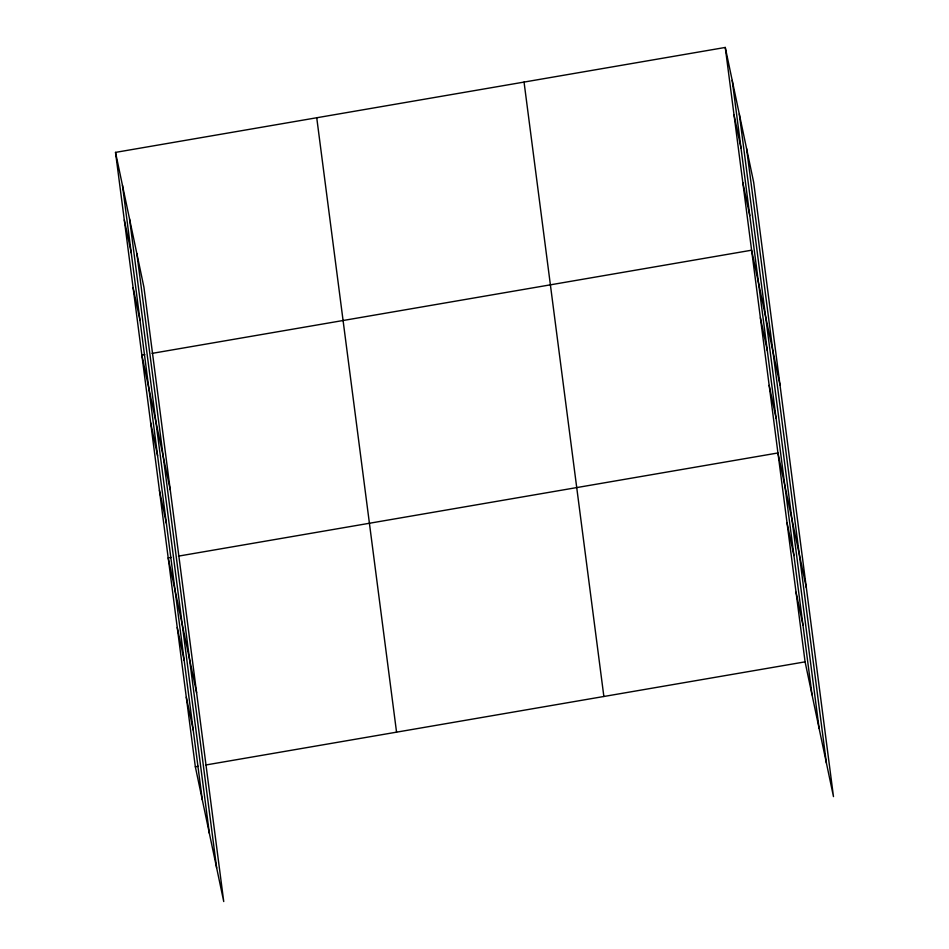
<?xml version="1.0" encoding="UTF-8"?>
<svg xmlns="http://www.w3.org/2000/svg" width="949" height="949" viewBox="0 0 949 949"><rect width="100%" height="100%" fill="white"/><g stroke="black" fill="none" stroke-linecap="round" stroke-linejoin="round"><path stroke-width="1.42" d="M115.517 152.386L143.916 287.144L223.739 901.55L195.34 766.792L115.517 152.386L725.261 47.45L753.66 182.208L833.483 796.614L805.084 661.856L725.261 47.45M144.782 354.641L141.864 355.14L170.262 489.898M152.065 353.384L751.608 250.204L780.007 384.962M171.117 557.395L168.198 557.893L196.597 692.651M178.4 556.138L777.943 452.958L806.342 587.716M195.34 766.792L198.246 766.294M205.542 765.036L805.084 661.856M734.051 115.031L740.991 147.997M742.83 182.623L749.769 215.577M760.386 317.785L767.326 350.75M769.164 385.377L776.104 418.331M786.994 522.591L793.933 555.556M796.033 592.223L802.984 625.177M124.307 219.966L131.247 252.932M133.085 287.559L140.025 320.513M150.642 422.72L157.581 455.686M159.42 490.313L166.36 523.267M177.249 627.526L184.189 660.492M186.289 697.159L193.24 730.125M746.59 148.613L826.401 763.02M739.295 114.01L819.106 728.405M732.213 80.416L812.024 694.81M524.05 82.077L603.861 696.483M316.741 117.759L396.552 732.165M136.846 253.549L216.657 867.955M129.55 218.946L209.361 833.341M122.468 185.352L202.279 799.758"/></g></svg>
